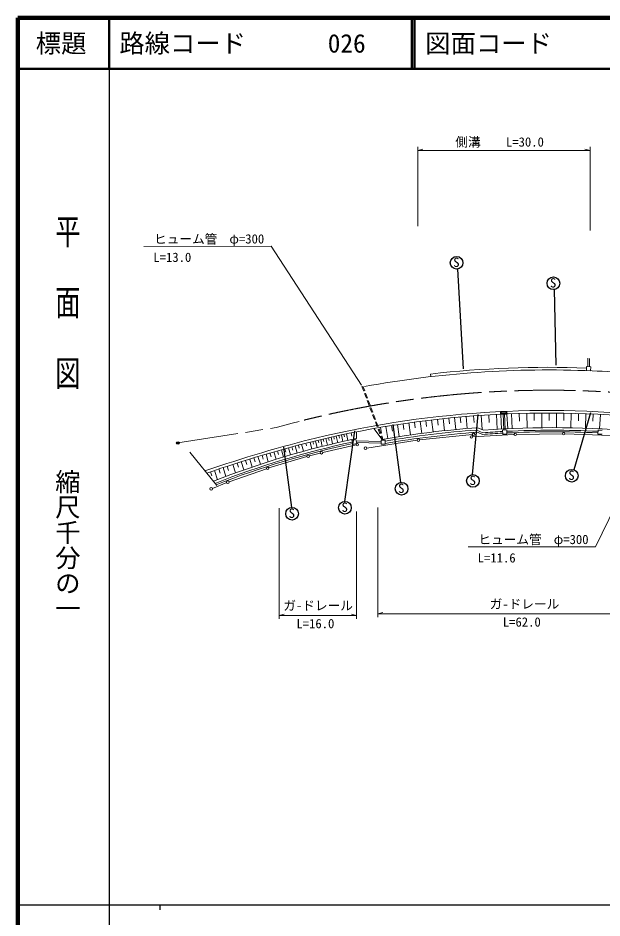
# Model space of a CAD drawing. Units: millimetres, scale not verified. Extents: x 40000 to 680000, y 20000 to 380000.
# Drawn here: x 40000 to 155268, y 202409 to 380000 of the extents above; entities that cross this region are included whole.
import ezdxf
from ezdxf.enums import TextEntityAlignment as Align

# ---------------------------------------------------------------- set-up
doc = ezdxf.new("R2010")
doc.units = ezdxf.units.MM
doc.header["$LTSCALE"] = 1000
doc.header["$PDMODE"] = 32
doc.header["$PDSIZE"] = 500
doc.linetypes.add('CHAIN', pattern=[18.5, 12, -1.5, 3.5, -1.5])
for name, color, linetype, lineweight in [('M-BGD', 7, 'Continuous', 13), ('M-BMK', 2, 'CHAIN', 13), ('M-BMK-ROW', 30, 'Continuous', 13), ('M-STR-HTXT', 7, 'Continuous', 13), ('M-STR-STRC', 7, 'Continuous', 13), ('M-TTL', 2, 'Continuous', 140), ('M-TTL-BAND', 7, 'Continuous', 25), ('M-TTL-LINE', 7, 'Continuous', 50)]:
    doc.layers.add(name, color=color, linetype=linetype, lineweight=lineweight)
doc.layers.add('M-OTRS', color=6, linetype='Continuous')
doc.layers.add('M-TTL-TXT', color=7, linetype='Continuous')
doc.styles.add('@ＭＳ ゴシック', font='')
doc.styles.add('ＭＳ ゴシック', font='')
doc.styles.get('@ＭＳ ゴシック').set_extended_font_data('@MS Gothic')
doc.styles.get('ＭＳ ゴシック').set_extended_font_data('MS Gothic')

msp = doc.modelspace()

# ---------------------------------------------------------------- linework, layer by layer
at = {"layer": 'M-BGD', "lineweight": 25}
for p, q in [((126754, 330455), (127839, 310754)), ((145847, 326409), (146142, 311504)), ((153024, 302123), (149738, 290849)), ((130731, 301778), (129622, 289906)), ((106441, 298530), (104435, 284616)), ((114012, 299760), (115522, 288344)), ((92415, 295311), (93994, 283433))]:
    msp.add_line(p, q, dxfattribs=at)
at = {"layer": 'M-BGD'}
for p, q in [((152489, 311205), (152481, 312871)), ((152789, 311196), (152782, 312804)), ((152210, 310413), (152235, 311213)), ((152235, 311213), (153035, 311188)), ((153035, 311188), (153010, 310388)), ((121444, 309747), (121503, 309230)), ((153010, 310388), (152210, 310413)), ((108236, 306368), (107883, 307304)), ((108430, 306421), (108077, 307356)), ((108766, 304965), (108413, 305900)), ((108960, 305017), (108606, 305953)), ((109295, 303561), (108942, 304497)), ((109489, 303614), (109136, 304550)), ((109825, 302158), (109472, 303094)), ((110019, 302211), (109666, 303146)), ((135217, 302326), (136516, 302384)), ((135242, 301776), (135217, 302326)), ((135373, 302182), (136372, 302227)), ((135385, 301933), (135373, 302182)), ((136384, 301978), (135385, 301933)), ((135765, 301950), (135921, 298699)), ((136005, 301961), (136161, 298705)), ((136372, 302227), (136384, 301978)), ((136516, 302384), (136540, 301835)), ((137425, 301919), (137534, 298992)), ((138915, 301968), (138960, 300473)), ((140406, 302007), (140470, 299095)), ((141885, 302034), (141906, 300549)), ((143364, 302050), (143384, 299151)), ((144831, 302054), (144830, 300581)), ((146298, 302048), (146275, 299162)), ((147753, 302030), (147730, 300569)), ((149208, 302002), (149142, 299128)), ((150651, 301964), (150607, 300515)), ((152093, 301914), (151985, 299052)), ((110355, 300755), (110002, 301690)), ((110549, 300807), (110196, 301743)), ((110885, 299351), (110531, 300287)), ((111078, 299404), (110725, 300340)), ((118252, 300256), (118406, 299128)), ((119381, 300407), (119691, 298034)), ((120510, 300551), (120651, 299421)), ((121640, 300689), (121923, 298313)), ((122771, 300820), (122899, 299689)), ((123903, 300944), (124157, 298565)), ((125035, 301062), (125150, 299929)), ((126168, 301173), (126395, 298791)), ((127302, 301278), (127403, 300144)), ((128436, 301376), (128635, 298991)), ((129932, 301495), (130032, 300179)), ((131430, 301603), (131620, 298802)), ((132927, 301699), (133018, 300201)), ((134426, 301784), (134581, 298843)), ((136540, 301835), (135242, 301776)), ((135273, 301777), (135412, 298889)), ((136512, 301833), (136650, 298952)), ((136744, 301833), (136744, 301819)), ((153523, 301855), (153458, 300419)), ((154953, 301785), (154803, 298927)), ((110241, 298992), (111901, 296855)), ((111414, 297948), (111061, 298883)), ((111608, 298001), (111255, 298936)), ((111566, 299225), (111746, 298101)), ((112624, 299404), (113017, 297043)), ((113748, 299588), (113928, 298463)), ((114872, 299765), (115238, 297400)), ((115998, 299935), (116165, 298809)), ((117125, 300099), (117462, 297730)), ((130544, 298700), (131757, 298154)), ((130748, 299156), (131846, 298662)), ((135653, 298692), (136453, 298712)), ((135673, 297892), (135653, 298692)), ((136453, 298712), (136473, 297913)), ((154496, 298555), (154475, 298055)), ((154496, 298555), (154503, 298705)), ((154652, 298698), (154503, 298705)), ((155152, 298677), (154652, 298698)), ((155152, 298677), (155302, 298670)), ((99233, 296692), (99356, 296176)), ((99743, 296814), (100061, 295469)), ((100257, 296934), (100377, 296422)), ((100771, 297054), (101079, 295720)), ((101285, 297171), (101402, 296657)), ((101800, 297288), (102097, 295965)), ((102312, 297402), (102426, 296889)), ((102824, 297515), (103112, 296202)), ((103331, 297626), (103441, 297116)), ((103838, 297735), (104117, 296431)), ((104338, 297841), (104444, 297338)), ((104838, 297946), (105107, 296651)), ((105895, 297500), (105766, 298137)), ((105916, 296649), (106696, 296827)), ((106094, 295869), (105916, 296649)), ((106696, 296827), (106874, 296047)), ((106801, 297012), (106798, 298344)), ((111892, 296682), (111591, 297480)), ((111665, 295883), (111666, 296682)), ((111666, 296682), (112465, 296681)), ((112106, 296682), (111785, 297533)), ((112465, 296681), (112464, 295882)), ((130716, 298271), (131699, 297829)), ((136473, 297913), (135673, 297892)), ((154475, 298055), (154469, 297905)), ((91062, 294554), (92449, 294942)), ((91983, 294812), (92389, 293362)), ((92449, 294942), (93839, 295321)), ((92689, 295008), (92876, 294321)), ((93395, 295200), (93784, 293773)), ((93839, 295321), (95229, 295690)), ((94062, 295381), (94234, 294733)), ((94731, 295558), (95104, 294151)), ((95229, 295690), (96630, 296051)), ((95358, 295723), (95514, 295117)), ((95986, 295885), (96345, 294495)), ((96823, 296100), (96954, 295567)), ((97678, 296314), (98018, 294944)), ((98200, 296442), (98331, 295909)), ((98722, 296570), (99051, 295213)), ((106874, 296047), (106094, 295869)), ((111666, 296411), (106762, 296536)), ((111665, 296109), (106833, 296229)), ((111665, 295883), (112464, 295882)), ((79236, 287734), (73919, 294327)), ((85527, 292911), (86909, 293335)), ((86553, 293226), (86800, 292420)), ((86909, 293335), (88291, 293750)), ((87370, 293473), (87834, 291929)), ((88166, 293712), (88401, 292930)), ((88291, 293750), (89676, 294156)), ((88963, 293947), (89406, 292439)), ((89676, 294156), (91062, 294554)), ((89732, 294173), (89949, 293418)), ((90503, 294394), (90927, 292917)), ((91243, 294605), (91445, 293882)), ((80016, 291139), (81392, 291593)), ((80474, 291290), (81036, 289529)), ((81303, 291564), (81577, 290719)), ((81392, 291593), (82769, 292040)), ((82385, 291915), (82931, 290232)), ((82769, 292040), (84148, 292479)), ((83227, 292186), (83494, 291349)), ((84070, 292455), (84591, 290823)), ((84148, 292479), (85527, 292911)), ((84903, 292716), (85161, 291892)), ((85736, 292975), (86223, 291388)), ((77245, 290203), (77269, 290211)), ((77269, 290211), (78642, 290678)), ((78002, 290461), (78259, 289656)), ((78642, 290678), (80016, 291139)), ((78807, 290734), (79392, 288900)), ((79635, 291011), (79894, 290197))]:
    msp.add_line(p, q, dxfattribs=at)
msp.add_lwpolyline([(76911, 290617), (77106, 290684), (78482, 291152), (79859, 291614), (81237, 292068), (82616, 292516), (83997, 292956), (85379, 293389), (86763, 293813), (88149, 294229), (89536, 294637), (90926, 295035), (92316, 295424), (93709, 295804), (95103, 296174), (96506, 296535)], dxfattribs=at)
at = {"layer": 'M-BGD', "lineweight": 25}
for centre in [(126579, 331692), (145671, 327647), (129804, 288669), (149302, 289678), (115704, 287108), (104537, 283370), (94096, 282187)]:
    msp.add_circle(centre, 1250, dxfattribs=at)
at = {"layer": 'M-BGD'}
for centre, radius, start, end in [((144705, 106554), 204520, 87.89163, 96.53054), ((144705, 106554), 204000, 87.5778, 100.26006), ((144705, 106554), 204000, 83.17976, 87.5778), ((144705, 106554), 196000, 83.18342, 104.23574), ((144705, 106554), 195500, 83.18342, 104.23547), ((144705, 106554), 193107, 94.14465, 99.78044), ((144705, 106554), 192667, 94.21509, 99.63296), ((145524, 112365), 186299, 93.03502, 94.238), ((145524, 112365), 186799, 84.60081, 94.19908), ((145524, 112365), 186299, 87.24096, 92.78891), ((142105, 127358), 173289, 101.75517, 111.51291), ((144705, 106554), 192227, 94.17321, 99.65535), ((145524, 112365), 185979, 93.03775, 94.263), ((145524, 112365), 185979, 87.24041, 92.79121), ((136109, -142042), 440330, 87.50625, 87.61034), ((142105, 127358), 172789, 102.06486, 111.46103), ((142105, 127358), 172469, 102.06341, 111.42767)]:
    msp.add_arc(centre, radius, start, end, dxfattribs=at)
at = {"layer": 'M-BMK'}
msp.add_line((71558, 296138), (90948, 299195), dxfattribs=at)
msp.add_lwpolyline([(90948, 299195), (91251, 299280), (92670, 299667), (94091, 300044), (95515, 300411)], dxfattribs=at)
msp.add_arc((144705, 106554), 200000, 83.1813, 104.23786, dxfattribs=at)
at = {"layer": 'M-BMK-ROW'}
for p, q in [((108831, 295147), (118766, 296668)), ((119262, 296732), (129676, 297837)), ((129640, 297522), (129765, 297671)), ((129730, 297345), (137892, 297826)), ((138392, 297844), (147461, 297967)), ((147961, 297961), (157026, 297620)), ((100158, 294267), (106743, 295752)), ((89520, 291224), (97023, 293447)), ((97505, 293582), (99672, 294149)), ((81660, 288496), (89044, 291071)), ((78366, 287176), (81192, 288319))]:
    msp.add_line(p, q, dxfattribs=at)
for centre in [(119013, 296706), (129480, 297330), (129924, 297864), (138142, 297841), (147711, 297970), (106987, 295807), (108584, 295110), (97263, 293518), (99914, 294212), (89280, 291153), (81424, 288413), (78134, 287082)]:
    msp.add_circle(centre, 250, dxfattribs=at)
at = {"layer": 'M-OTRS'}
msp.add_point((71558, 296138), dxfattribs=at)
msp.add_point((71558, 296138), dxfattribs=at)
at = {"layer": 'M-STR-HTXT'}
for p, q in [((118924, 338945), (118924, 354589)), ((118924, 353852), (119924, 354102)), ((118924, 353852), (152907, 353852)), ((152907, 353852), (151907, 354102)), ((152907, 338088), (152907, 354589)), ((64835, 334936), (89952, 334956)), ((89952, 334956), (107815, 307560)), ((153967, 275649), (167755, 303925)), ((91543, 261468), (91543, 283276)), ((106798, 261468), (106798, 282637)), ((110992, 261788), (110992, 283383)), ((128850, 275629), (153967, 275649)), ((91543, 262090), (92543, 262340)), ((91543, 262090), (106798, 262090)), ((106798, 262090), (105798, 262340)), ((110992, 262409), (111992, 262659)), ((110992, 262409), (172878, 262409))]:
    msp.add_line(p, q, dxfattribs=at)
at = {"layer": 'M-TTL'}
for p, q in [((40000, 380000), (40000, 20000)), ((680000, 380000), (40000, 380000))]:
    msp.add_line(p, q, dxfattribs=at)
at = {"layer": 'M-TTL-BAND'}
for p, q in [((58000, 370000), (58000, 20000)), ((40000, 205000), (579000, 205000)), ((68000, 205000), (68000, 204000))]:
    msp.add_line(p, q, dxfattribs=at)
at = {"layer": 'M-TTL-LINE'}
for p, q in [((58000, 380000), (58000, 370000)), ((117750, 380000), (117750, 370000)), ((118250, 380000), (118250, 370000)), ((40000, 370000), (680000, 370000))]:
    msp.add_line(p, q, dxfattribs=at)

# ---------------------------------------------------------------- texts
at = {"layer": 'M-BGD', "style": 'ＭＳ ゴシック'}
for p in [(125900, 330319), (144993, 326273), (129126, 287296), (148623, 288304), (115025, 285734), (103858, 281996), (93417, 280813)]:
    msp.add_text('S', height=1833, dxfattribs=at).set_placement(p, align=Align.BOTTOM_LEFT)
at = {"layer": 'M-STR-HTXT', "style": 'ＭＳ ゴシック'}
for s, p in [('側溝\u3000\u3000L=30.0', (126318, 354076)), ('ガ-ドレール', (92355, 262588)), ('ガ-ドレール', (133096, 262907)), ('L=16.0', (94956, 259036)), ('L=62.0', (135698, 259355))]:
    msp.add_text(s, height=1833, dxfattribs=at).set_placement(p, align=Align.BOTTOM_LEFT)
at = {"layer": 'M-STR-STRC', "style": 'ＭＳ ゴシック'}
for s, p in [('ヒューム管', (66849, 334938)), ('φ=300', (81718, 334950)), ('L=13.0', (66723, 331321)), ('ヒューム管', (130864, 275630)), ('φ=300', (145733, 275642)), ('L=11.6', (130738, 272013))]:
    msp.add_text(s, height=1833, dxfattribs=at).set_placement(p, align=Align.BOTTOM_LEFT)
at = {"layer": 'M-TTL-BAND', "style": '@ＭＳ ゴシック', "width": 1.4}
msp.add_text('平  面  図', height=3666, rotation=270, dxfattribs=at).set_placement((49777, 306475), align=Align.MIDDLE_RIGHT)
at = {"layer": 'M-TTL-BAND', "style": '@ＭＳ ゴシック'}
msp.add_text('縮尺千分の一', height=3666, rotation=270, dxfattribs=at).set_placement((49777, 261030), align=Align.MIDDLE_RIGHT)
at = {"layer": 'M-TTL-TXT', "style": 'ＭＳ ゴシック'}
msp.add_text('標題', height=3666, dxfattribs=at).set_placement((48500, 375000), align=Align.MIDDLE_CENTER)
for s, p in [('路線コード', (60000, 375000)), ('026', (101142, 375000)), ('図面コード', (120380, 375000))]:
    msp.add_text(s, height=3666, dxfattribs=at).set_placement(p, align=Align.MIDDLE_LEFT)

doc.saveas('drawing.dxf')
